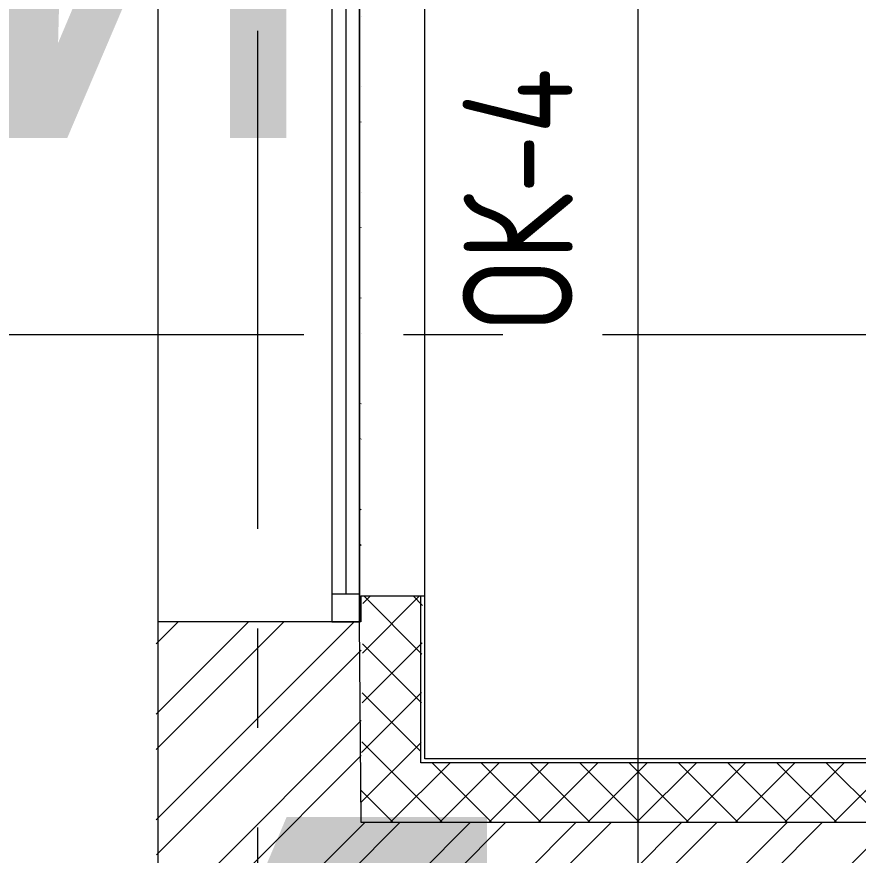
# Model space of a CAD drawing. Header units: millimetres. Extents: x 0 to 9491604, y -172998 to 295086.
# Drawn here: x 395586 to 397699, y 47476 to 49581 of the extents above; entities that cross this region are included whole.
import ezdxf
from ezdxf.enums import TextEntityAlignment as Align

# ---------------------------------------------------------------- set-up
doc = ezdxf.new("R2018")
doc.units = ezdxf.units.MM
doc.linetypes.add('CENTER', pattern=[2, 1.25, -0.25, 0.25, -0.25])
for name, color, linetype, lineweight in [('_TEXT', 7, 'Continuous', 30), ('АР_Маркер экспликации', 239, 'Continuous', 13), ('АР_Навесной фасад', 250, 'Continuous', 5), ('АР_Номер помещения', 250, 'Continuous', 9), ('АР_Оси', 7, 'Continuous', 25), ('АР_Сущ Несущая стена', 250, 'Continuous', 50), ('АР_Утеплитель', 250, 'Continuous', 13), ('АР_Штриховка кирпич', 250, 'Continuous', 9), ('Маркировка ОКОН', 5, 'Continuous', 18)]:
    doc.layers.add(name, color=color, linetype=linetype, lineweight=lineweight)
doc.layers.add('АР_Названия помещений', color=124, linetype='Continuous', lineweight=5, plot=False)
doc.layers.add('АР_Помещения_площадь', color=19, linetype='Continuous', lineweight=9, plot=False)
doc.layers.add('АР_новое окно', color=160, linetype='Continuous')
doc.styles.add('ISOCPEUR', font='', dxfattribs={"height": 250})
doc.styles.add('PDF ISOCPEUR', font='isocpeur.ttf')
doc.styles.get("Standard").update_dxf_attribs({"font": 'GOST.TTF'})
doc.styles.get('ISOCPEUR').set_extended_font_data('ISOCPEUR', italic=True)

# ---------------------------------------------------------------- blocks, each defined once
blk = doc.blocks.new('*U252')
at = {"color": 7, "style": 'ISOCPEUR', "width": 0.7, "flags": 1}
blk.add_attdef('КАТЕГОРИЯ', (-499.2, -2092.2), '', height=250, dxfattribs=at)
at = {"layer": 'АР_Номер помещения', "color": 7, "style": 'ISOCPEUR', "width": 0.7}
blk.add_attdef('НОМЕР_ПОМЕЩЕНИЯ', text='', height=300, dxfattribs=at).set_placement((-13874.5, 6637.6), align=Align.MIDDLE_CENTER)
at = {"layer": 'АР_Помещения_площадь', "color": 7, "lineweight": 30, "width": 0.7, "flags": 104}
blk.add_attdef('ИМЯ_ПОМЕЩЕНИЯ', text='', height=100, dxfattribs=at).set_placement((157.6, 1217.1), align=Align.MIDDLE_CENTER)
at = {"layer": 'АР_Помещения_площадь', "color": 7, "style": 'ISOCPEUR', "width": 0.7}
blk.add_attdef('ПЛОЩАДЬ_ПОМЕЩЕНИЯ', text='', height=200, dxfattribs=at).set_placement((-12654.6, 407.7), align=Align.MIDDLE_RIGHT)
blk = doc.blocks.new('*U253')
at = {"color": 7, "style": 'ISOCPEUR', "width": 0.7, "flags": 1}
blk.add_attdef('КАТЕГОРИЯ', (-499.2, -2092.2), '', height=250, dxfattribs=at)
at = {"layer": 'АР_Номер помещения', "color": 7, "style": 'ISOCPEUR', "width": 0.7}
blk.add_attdef('НОМЕР_ПОМЕЩЕНИЯ', text='', height=300, dxfattribs=at).set_placement((-16064.8, 2966.2), align=Align.MIDDLE_CENTER)
at = {"layer": 'АР_Помещения_площадь', "color": 7, "lineweight": 30, "width": 0.7, "flags": 104}
blk.add_attdef('ИМЯ_ПОМЕЩЕНИЯ', text='', height=100, dxfattribs=at).set_placement((157.6, 1217.1), align=Align.MIDDLE_CENTER)
at = {"layer": 'АР_Помещения_площадь', "color": 7, "style": 'ISOCPEUR', "width": 0.7}
blk.add_attdef('ПЛОЩАДЬ_ПОМЕЩЕНИЯ', text='', height=200, dxfattribs=at).set_placement((-14142.4, 501.5), align=Align.MIDDLE_RIGHT)
blk = doc.blocks.new('*U276')
at = {"layer": 'АР_новое окно', "lineweight": 9}
for p, q in [((0, 1770), (-70, 1770)), ((-70, 1770), (-70, 0)), ((-70, 0), (-70, 1770)), ((0, 1770), (0, 0)), ((0, 1700), (-70, 1700)), ((-35, 1700), (-35, 70)), ((0, 70), (-70, 70)), ((0, 0), (-70, 0))]:
    blk.add_line(p, q, dxfattribs=at)

msp = doc.modelspace()

# ---------------------------------------------------------------- hatches: boundary and pattern name
at = {"layer": 'АР_Утеплитель', "lineweight": 9, "ltscale": 100}
h = msp.add_hatch(dxfattribs=at)
h.set_pattern_fill('ANSI37', color=256, scale=700)
h.set_pattern_definition([(45, (-563475.87, 49541.65), (-61.871843, 61.871843), []), (135, (-563475.87, 49541.65), (-61.871843, -61.871843), [])])
h.paths.add_polyline_path([(396605.3, 48126.9), (396455.3, 48126.9), (396450.6, 47558.1), (399580.6, 47558.1), (399580.6, 44628.1), (402700.7, 44628.1), (402700.7, 36608.1), (398900.6, 36608.1), (398900.6, 36478.1), (393510.6, 36478.1), (393510.6, 27868.1), (398485.8, 27868.1), (398485.8, 31833.1), (433285.8, 31833.1), (433285.8, 27868.1), (443785.8, 27868.1), (443785.8, 9998.1), (450135.8, 9998.1), (450135.7, 288.1), (437035.8, 288.1), (437035.8, 6638.1), (429155.8, 6638.1), (429155.8, 11828.1), (420620.5, 11828.1), (420620.5, 11428.1), (420770.5, 11428.1), (420770.5, 11678.1), (429005.8, 11678.1), (429005.8, 6488.1), (436885.8, 6488.1), (436885.8, 138.1), (450285.7, 138.1), (450285.8, 10148.1), (443935.8, 10148.1), (443935.8, 28018.1), (433435.8, 28018.1), (433435.8, 31983.1), (398335.8, 31983.1), (398335.8, 28018.1), (393660.6, 28018.1), (393660.6, 36328.1), (399050.6, 36328.1), (399050.6, 36458.1), (402850.7, 36458.1), (402850.7, 44778.1), (399730.6, 44778.1), (399730.6, 47708.1), (396600.6, 47708.1)])
h.paths.add_polyline_path([(396450.6, 49766.9), (396600.6, 49766.9), (396600.6, 50908.4), (396750.6, 50908.4), (396750.6, 51058.4), (396450.6, 51058.4)])
at = {"layer": 'АР_Штриховка кирпич', "lineweight": 9, "ltscale": 100}
h = msp.add_hatch(dxfattribs=at)
h.set_pattern_fill('ANSI32', color=256, scale=500)
h.set_pattern_definition([(45, (458486.46, -54817.56), (-132.58252, 132.58252), []), (45, (458574.85, -54817.56), (-132.58252, 132.58252), [])])
h.paths.add_polyline_path([(399580.6, 47558.1), (399070.6, 47048.1), (399070.6, 44898.1), (398450.7, 44898.1), (398450.7, 44118.1), (398680.8, 44118.1), (398680.8, 44098.1), (399190.7, 44098.1), (399190.7, 44118.1), (402190.7, 44118.1), (402190.7, 44118.1), (402700.7, 44118.1), (402700.7, 44628.3), (399580.6, 44628.1)])
h.paths.add_polyline_path([(396450.2, 48783.1), (396450.1, 48426.9), (396445.5, 48061.9), (395935.9, 48061.9), (395940.6, 44117.9), (397283.8, 44118.2), (397283.7, 44898.1), (396720.6, 44898), (396720.6, 47048.1), (399070.6, 47048.1), (399580.6, 47558.1), (396451, 47558.1), (396450.6, 51058.4), (396750.6, 51058.4), (396750.6, 51551.8), (395940.6, 51551.8), (395940.8, 49831.9), (396450.3, 49831.9), (396450.1, 50066.9), (396450.6, 50066.9), (396450.6, 48783.1)])

# ---------------------------------------------------------------- linework, layer by layer
at = {"layer": '_TEXT', "color": 1, "lineweight": 9, "ltscale": 500}
msp.add_lwpolyline([(376791.4, 57993.1), (397145.9, 58408.4), (397145.9, 21988.4), (376791.4, 21573.1)], close=True, dxfattribs=at)
at = {"layer": 'АР_Навесной фасад', "lineweight": 9, "ltscale": 100}
for p, q in [((396610.6, 47718.1), (396610.6, 50898.4)), ((396610.6, 48028.8), (396610.6, 49545)), ((396600.6, 47708.1), (396600.6, 48126.9)), ((399730.6, 47708.1), (396600.6, 47708.1)), ((399740.6, 47718.1), (396610.6, 47718.1))]:
    msp.add_line(p, q, dxfattribs=at)
at = {"layer": 'АР_новое окно', "lineweight": 9}
msp.add_line((395940.6, 49831.9), (395940.6, 48061.9), dxfattribs=at)
at = {"layer": 'АР_Оси', "linetype": 'CENTER', "lineweight": 9, "ltscale": 1000}
for p, q in [((396190.7, 79545.6), (396190.7, 23813.2)), ((369057, 48783.1), (452235.4, 48783.1))]:
    msp.add_line(p, q, dxfattribs=at)
at = {"layer": 'АР_Сущ Несущая стена', "lineweight": 9, "ltscale": 100}
for p, q in [((396450.1, 48126.9), (396610.6, 48126.9)), ((396450.1, 48126.9), (396450.1, 48061.9)), ((396450.1, 48061.9), (395940.6, 48061.9)), ((396450.1, 48061.9), (395940.6, 48061.9)), ((395940.6, 48061.9), (395940.6, 44118.1)), ((396450.6, 47558.1), (396447, 48061.9)), ((399580.6, 47558.1), (396450.6, 47558.1))]:
    msp.add_line(p, q, dxfattribs=at)

# ---------------------------------------------------------------- block references
at = {"layer": 'АР_Маркер экспликации', "lineweight": 9}
ref = msp.add_blockref('*U252', (393314.7, 52054.8), dxfattribs=at)
lines = msp.add_mtext('\\W0.8000;Кабинет материальной технологии тип 2', dxfattribs={"layer": 'АР_Названия помещений', "insert": (379480.4, 56862.6), "char_height": 4891.956, "width": 926.94, "attachment_point": 1})
ref.add_attrib('ИМЯ_ПОМЕЩЕНИЯ', '', (379480.4, 56862.6), dxfattribs={"flags": 104}).embed_mtext(lines)
ref = msp.add_blockref('*U253', (400994.2, 51630.3), dxfattribs=at)
lines = msp.add_mtext('\\W0.8000;Кладовая кабинета материальной технологии', dxfattribs={"layer": 'АР_Названия помещений', "insert": (385078, 56110.4), "char_height": 1576.782, "width": 926.94, "attachment_point": 1})
ref.add_attrib('ИМЯ_ПОМЕЩЕНИЯ', '', (385078, 56110.4), dxfattribs={"flags": 104}).embed_mtext(lines)
at = {"layer": 'АР_новое окно', "lineweight": 9, "xscale": -1}
msp.add_blockref('*U276', (396377, 48061.9), dxfattribs=at)

# ---------------------------------------------------------------- texts
at = {"layer": 'Маркировка ОКОН', "lineweight": 9, "insert": (396982.6, 49451.9), "char_height": 275.423, "width": 798.727, "attachment_point": 9, "rotation": 89.9978, "style": 'PDF ISOCPEUR'}
msp.add_mtext('{\\W0.8;ОК-4}', dxfattribs=at)

doc.saveas('drawing.dxf')
